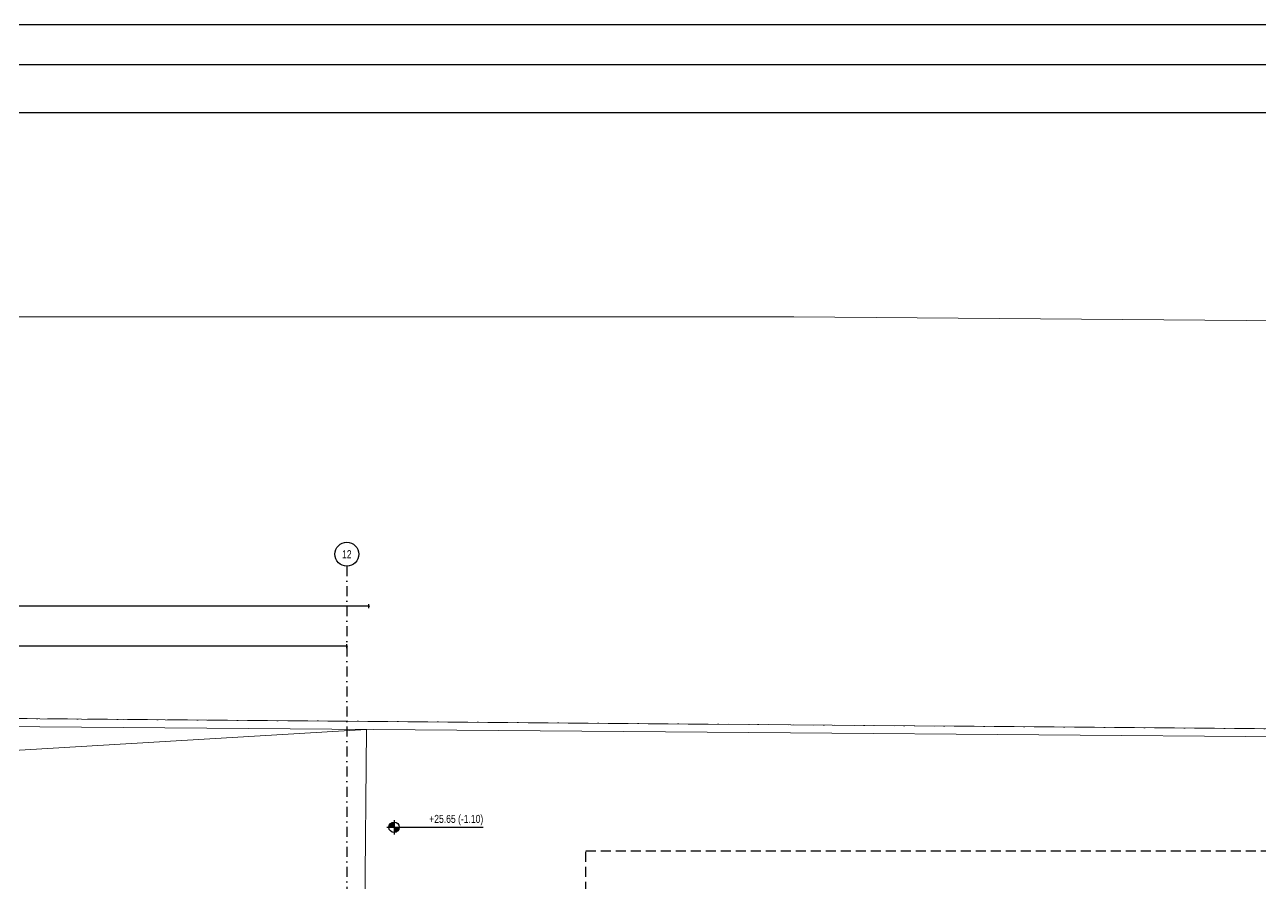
# Model space of a CAD drawing. Header units: centimetres. Extents: x 26569 to 160723, y -3143 to 14565.
# Drawn here: x 69874 to 72962, y 7411 to 9557 of the extents above; entities that cross this region are included whole.
import ezdxf
from ezdxf.enums import TextEntityAlignment as Align

# ---------------------------------------------------------------- set-up
doc = ezdxf.new("R2010")
doc.units = ezdxf.units.CM
doc.header["$LTSCALE"] = 100
for name, pattern in [('DASHDOT', [1, 0.5, -0.25, 0, -0.25]), ('DASHDOT2', [0.5, 0.25, -0.125, 0, -0.125]), ('HIDDEN2', [0.1875, 0.125, -0.0625])]:
    doc.linetypes.add(name, pattern=pattern)
for name, color, linetype in [('A-ANNO-DIMS', 187, 'Continuous'), ('A-ANNO-GRID', 155, 'DASHDOT2'), ('A-ANNO-TEXT', 50, 'Continuous'), ('A-ANNO-TTBL', 157, 'Continuous'), ('L-SITE', 1, 'DASHDOT'), ('L-SITE-CURB', 33, 'Continuous'), ('S-CONC', 5, 'Continuous')]:
    doc.layers.add(name, color=color, linetype=linetype)
doc.styles.add('Fields_100', font='act_simplex.shx', dxfattribs={"width": 0.8, "height": 20})
doc.dimstyles.new('FIELDS_100', dxfattribs={"dimscale": 0, "dimtxt": 20, "dimasz": 5, "dimexe": 5, "dimexo": 5, "dimgap": 5, "dimtad": 0, "dimdec": 0, "dimzin": 0, "dimdsep": 46, "dimtxsty": 'Fields_100', "dimblk": 'DOT', "dimcen": 0.09, "dimclrt": 50, "dimadec": 0, "dimazin": 0, "dimtfac": 1, "dimtdec": 0, "dimtix": 1, "dimtofl": 0, "dimtmove": 1, "dimatfit": 3, "dimfxl": 5, "dimfxlon": 1, "dimtolj": 1, "dimtzin": 0, "dimarcsym": 0})

# ---------------------------------------------------------------- blocks, each defined once
blk = doc.blocks.new('_Dot')
at = {"color": 0, "linetype": 'ByBlock', "lineweight": -2}
blk.add_line((-0.5, 0), (-1, 0), dxfattribs=at)
at = {"color": 0, "linetype": 'ByBlock', "const_width": 0.5}
blk.add_lwpolyline([(-0.25, 0, 1), (0.25, 0, 1)], format="xyb", close=True, dxfattribs=at)
blk = doc.blocks.new('*D156')
at = {"layer": 'A-ANNO-DIMS', "color": 0, "lineweight": -2, "transparency": 16777216}
for p, q in [((68879.5, 7998.6), (68879.5, 8008.6)), ((68884.5, 8003.6), (69747.8, 8003.6)), ((70674.5, 8003.6), (69811.1, 8003.6)), ((70679.5, 7998.6), (70679.5, 8008.6))]:
    blk.add_line(p, q, dxfattribs=at)
at = {"layer": 'DEFPOINTS', "color": 0, "transparency": 16777216}
for p in [(70679.5, 8003.6), (68879.5, 7308.6), (70679.5, 7308.6)]:
    blk.add_point(p, dxfattribs=at)
at = {"layer": 'A-ANNO-DIMS', "color": 0, "lineweight": -2, "transparency": 16777216, "xscale": 5, "yscale": 5, "zscale": 5, "rotation": 180}
blk.add_blockref('_Dot', (68879.5, 8003.6), dxfattribs=at)
at = {"layer": 'A-ANNO-DIMS', "color": 0, "lineweight": -2, "transparency": 16777216, "xscale": 5, "yscale": 5, "zscale": 5}
blk.add_blockref('_Dot', (70679.5, 8003.6), dxfattribs=at)
at = {"layer": 'A-ANNO-DIMS', "color": 50, "transparency": 16777216, "insert": (69779.5, 8003.6), "char_height": 20, "attachment_point": 5, "style": 'Fields_100'}
blk.add_mtext('\\A1;1800', dxfattribs=at)
blk = doc.blocks.new('*D159')
at = {"layer": 'A-ANNO-DIMS', "color": 0, "lineweight": -2, "transparency": 16777216}
for p, q in [((50829.5, 8098.6), (50829.5, 8108.6)), ((50834.5, 8103.6), (60742.7, 8103.6)), ((70729.5, 8103.6), (60821.3, 8103.6)), ((70734.5, 8098.6), (70734.5, 8108.6))]:
    blk.add_line(p, q, dxfattribs=at)
at = {"layer": 'DEFPOINTS', "color": 0, "transparency": 16777216}
for p in [(70734.5, 8103.6), (50829.5, 7318.6), (70734.5, 7318.6)]:
    blk.add_point(p, dxfattribs=at)
at = {"layer": 'A-ANNO-DIMS', "color": 0, "lineweight": -2, "transparency": 16777216, "xscale": 5, "yscale": 5, "zscale": 5, "rotation": 180}
blk.add_blockref('_Dot', (50829.5, 8103.6), dxfattribs=at)
at = {"layer": 'A-ANNO-DIMS', "color": 0, "lineweight": -2, "transparency": 16777216, "xscale": 5, "yscale": 5, "zscale": 5}
blk.add_blockref('_Dot', (70734.5, 8103.6), dxfattribs=at)
at = {"layer": 'A-ANNO-DIMS', "color": 50, "transparency": 16777216, "insert": (60782, 8103.6), "char_height": 20, "attachment_point": 5, "style": 'Fields_100'}
blk.add_mtext('\\A1;19905', dxfattribs=at)

msp = doc.modelspace()

# ---------------------------------------------------------------- hatches: boundary and pattern name
at = {"layer": 'A-ANNO-DIMS'}
h = msp.add_hatch(color=256, dxfattribs=at)
h.paths.add_polyline_path([(70797.42, 7563.9, 0.4142136), (70784.42, 7550.9), (70797.42, 7550.9)])
h.paths.add_polyline_path([(70810.42, 7550.9), (70797.42, 7550.9), (70797.42, 7537.9, 0.4142136)])

# ---------------------------------------------------------------- linework, layer by layer
for p, q in [((70797.42, 7568.9), (70797.42, 7532.9)), ((70779.42, 7550.9), (71020.42, 7550.9))]:
    msp.add_line(p, q, dxfattribs=at)
msp.add_circle((70797.42, 7550.9), 13, dxfattribs=at)
at = {"layer": 'A-ANNO-GRID'}
msp.add_line((70679.48, 8203.59), (70679.48, 1408.59), dxfattribs=at)
at = {"layer": 'A-ANNO-GRID', "linetype": 'Continuous', "ltscale": 10}
msp.add_circle((70679.48, 8233.59), 30, dxfattribs=at)
at = {"layer": 'A-ANNO-TTBL'}
msp.add_line((153081.02, 9337.18), (28768.76, 9337.09), dxfattribs=at)
for points in [[(157421.04, -3142.83), (157421.04, 9557.17), (26568.76, 9557.19), (26568.76, -3142.81)], [(157321.04, -3042.83), (157321.04, 9457.17), (26668.76, 9457.19), (26668.76, -3042.81)]]:
    msp.add_lwpolyline(points, close=True, dxfattribs=at)
at = {"layer": 'L-SITE', "lineweight": 0}
msp.add_lwpolyline([(50637.42, 7808.39), (69330.51, 7827.01), (71796.9, 7806.99), (73865.88, 7790.19), (74188.77, 7317.84), (70833.35, -1550.65), (70134.13, -2030.02), (69340.7, -2023.24), (49759.05, -2042.85), (50118.28, 7307.63)], close=True, dxfattribs=at)
at = {"layer": 'L-SITE-CURB', "lineweight": 0}
for p, q in [((48081.01, 8825.48), (71796.93, 8826.89)), ((71796.93, 8826.89), (76081.01, 8792.09)), ((69322.36, 7826.95), (71788.65, 7806.93)), ((69322.29, 7806.95), (71788.49, 7786.93)), ((70724.48, 7308.59), (70728.43, 7795.54)), ((71788.49, 7786.93), (73855.27, 7770.27)), ((71788.65, 7806.93), (73865.88, 7790.19))]:
    msp.add_line(p, q, dxfattribs=at)
msp.add_lwpolyline([(70728.43, 7795.54), (66854.24, 7564.97), (70724.48, 7325.59)], dxfattribs=at)
at = {"layer": 'S-CONC', "linetype": 'HIDDEN2', "ltscale": 2}
msp.add_lwpolyline([(72861.26, 5552.34), (71276.39, 5552.34), (71276.39, 7492.34), (73401.26, 7492.34), (73401.26, 6912.34), (72861.26, 6912.34), (72861.26, 5552.34)], dxfattribs=at)

# ---------------------------------------------------------------- texts
at = {"layer": 'A-ANNO-GRID', "color": 50, "style": 'Fields_100', "width": 0.8}
msp.add_text('12', height=20, rotation=359.92667, dxfattribs=at).set_placement((70679.48, 8233.59), align=Align.MIDDLE_CENTER)
at = {"layer": 'A-ANNO-TEXT', "insert": (71020.42, 7555.9), "char_height": 20, "attachment_point": 9, "style": 'Fields_100'}
msp.add_mtext_dynamic_manual_height_columns('+25.65 (-1.10)', width=436.6649, gutter_width=100, heights=[0], dxfattribs=at)

# ---------------------------------------------------------------- dimensions: what is measured, and where the dimension line sits
at = {"layer": 'A-ANNO-DIMS'}
for base, p1, p2, picture, middle in [((70734.48, 8103.59), (50829.48, 7318.59), (70734.48, 7318.59), '*D159', (60781.98, 8103.59)), ((70679.48, 8003.59), (68879.48, 7308.59), (70679.48, 7308.59), '*D156', (69779.48, 8003.59))]:
    dim = msp.add_linear_dim(base=base, p1=p1, p2=p2, dimstyle='FIELDS_100', override={"dimscale": 1}, dxfattribs=at)
    dim.commit()
    dim.dimension.update_dxf_attribs({"geometry": picture, "text_midpoint": middle})

doc.saveas('drawing.dxf')
